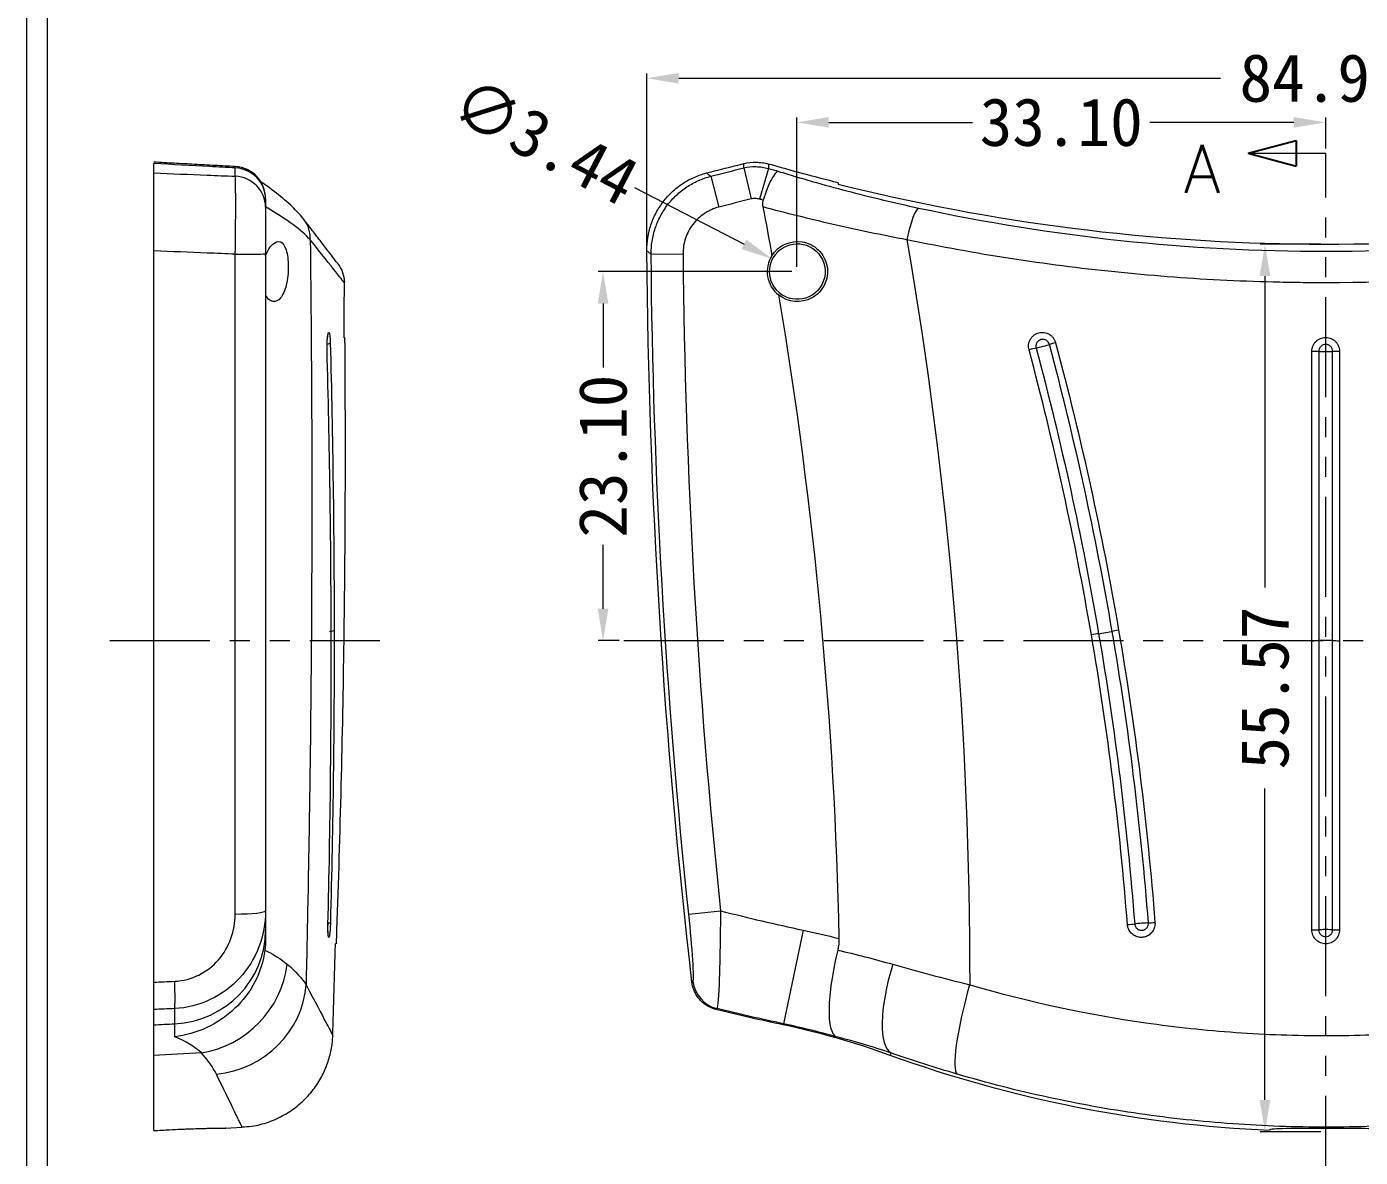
# Model space of a CAD drawing. Extents: x 178 to 733, y 496 to 689.
# Drawn here: x 178.5 to 261.9, y 562.6 to 633.4 of the extents above; entities that cross this region are included whole.
import ezdxf

# ---------------------------------------------------------------- set-up
doc = ezdxf.new("R2010")
doc.units = 0
doc.header["$MEASUREMENT"] = 0
doc.linetypes.add('PHANTOM', pattern=[2.5, 1.25, -0.25, 0.25, -0.25, 0.25, -0.25])
doc.layers.add('3', color=7, linetype='Continuous')
doc.layers.add('TOP', color=7, linetype='Continuous')
doc.styles.add('blockfont', font='simplex.shx', dxfattribs={"bigfont": 'bigfont'})
doc.dimstyles.get("Standard").update_dxf_attribs({"dimtxt": 0.18, "dimasz": 0.18, "dimexe": 0.18, "dimexo": 0.0625, "dimgap": 0.09, "dimtad": 0, "dimtih": 1, "dimtoh": 1, "dimdec": 4, "dimzin": 0, "dimdsep": 46, "dimtxsty": 'Standard', "dimcen": 0.09, "dimadec": 0, "dimazin": 0, "dimtfac": 1, "dimtdec": 4, "dimtofl": 0, "dimtmove": 0, "dimatfit": 3, "dimfxl": 0, "dimtolj": 1, "dimtzin": 0, "dimarcsym": 0})

# ---------------------------------------------------------------- blocks, each defined once
blk = doc.blocks.new('ASSORTED_DRAFT2')
at = {"color": 13}
for p, q in [((148.048, 632.084, 148.048), (151.048, 632.888)), ((151.048, 632.888), (151.048, 631.28)), ((148.048, 632.084, 148.048), (151.048, 631.28))]:
    blk.add_line(p, q, dxfattribs=at)
blk = doc.blocks.new('*D8')
at = {"color": 4, "linetype": 'Continuous', "lineweight": 9}
for p, q in [((217.281, 619.651), (217.281, 630.458)), ((219.281, 630.158), (253.174, 630.158)), ((300.247, 630.158), (265.774, 630.158)), ((302.247, 619.651), (302.247, 630.458))]:
    blk.add_line(p, q, dxfattribs=at)
for points in [[(219.281, 630.491), (219.281, 629.825), (217.281, 630.158)], [(300.247, 630.491), (300.247, 629.825), (302.247, 630.158)]]:
    blk.add_solid(points, dxfattribs=at)
at = {"layer": 'Defpoints', "color": 0, "linetype": 'Continuous', "lineweight": 9}
for p in [(302.247, 630.158), (217.281, 619.351), (302.247, 619.351)]:
    blk.add_point(p, dxfattribs=at)
at = {"color": 3, "linetype": 'Continuous', "lineweight": 9, "insert": (259.474, 630.158), "char_height": 3, "attachment_point": 5}
blk.add_mtext('\\A1;84.97', dxfattribs=at)
blk = doc.blocks.new('*D9')
at = {"color": 4, "linetype": 'Continuous', "lineweight": 9}
for p, q in [((226.664, 618.348), (226.664, 627.694)), ((259.764, 625.757), (259.764, 627.694)), ((228.664, 627.394), (237.664, 627.394)), ((257.764, 627.394), (248.764, 627.394))]:
    blk.add_line(p, q, dxfattribs=at)
for points in [[(228.664, 627.728), (228.664, 627.061), (226.664, 627.394)], [(257.764, 627.728), (257.764, 627.061), (259.764, 627.394)]]:
    blk.add_solid(points, dxfattribs=at)
at = {"layer": 'Defpoints', "color": 0, "linetype": 'Continuous', "lineweight": 9}
for p in [(259.764, 627.394), (259.764, 625.457), (226.664, 618.048)]:
    blk.add_point(p, dxfattribs=at)
at = {"color": 3, "linetype": 'Continuous', "lineweight": 9, "insert": (243.214, 627.394), "char_height": 3, "attachment_point": 5}
blk.add_mtext('\\A1;33.10', dxfattribs=at)
blk = doc.blocks.new('*D10')
at = {"color": 4, "linetype": 'Continuous', "lineweight": 9}
for p, q in [((226.364, 618.048), (214.241, 618.048)), ((214.541, 616.048), (214.541, 612.048)), ((214.541, 596.948), (214.541, 600.948)), ((215.55, 594.948), (214.241, 594.948))]:
    blk.add_line(p, q, dxfattribs=at)
for points in [[(214.208, 616.048), (214.874, 616.048), (214.541, 618.048)], [(214.208, 596.948), (214.874, 596.948), (214.541, 594.948)]]:
    blk.add_solid(points, dxfattribs=at)
at = {"layer": 'Defpoints', "color": 0, "linetype": 'Continuous', "lineweight": 9}
for p in [(214.541, 618.048), (226.664, 618.048), (215.85, 594.948)]:
    blk.add_point(p, dxfattribs=at)
at = {"color": 3, "linetype": 'Continuous', "lineweight": 9, "insert": (214.541, 606.498), "char_height": 3, "attachment_point": 5, "rotation": 90}
blk.add_mtext('\\A1;23.10', dxfattribs=at)
blk = doc.blocks.new('*D11')
at = {"color": 4, "linetype": 'Continuous', "lineweight": 9}
blk.add_line((216.52, 623.308), (223.363, 619.759), dxfattribs=at)
blk.add_solid([(223.516, 620.055), (223.21, 619.463), (225.138, 618.839)], dxfattribs=at)
at = {"layer": 'Defpoints', "color": 0, "linetype": 'Continuous', "lineweight": 9}
for p in [(225.138, 618.839), (228.189, 617.257)]:
    blk.add_point(p, dxfattribs=at)
at = {"color": 3, "linetype": 'Continuous', "lineweight": 9, "insert": (210.927, 626.208), "char_height": 3, "attachment_point": 5, "rotation": 332.58977}
blk.add_mtext('\\A1;∅3.44', dxfattribs=at)
blk = doc.blocks.new('*D12')
at = {"color": 4, "linetype": 'Continuous', "lineweight": 9}
for p, q in [((259.464, 619.769), (255.662, 619.769)), ((255.962, 617.769), (255.962, 598.283)), ((255.962, 566.198), (255.962, 585.683)), ((259.464, 564.198), (255.662, 564.198))]:
    blk.add_line(p, q, dxfattribs=at)
for points in [[(255.629, 617.769), (256.296, 617.769), (255.962, 619.769)], [(255.629, 566.198), (256.296, 566.198), (255.962, 564.198)]]:
    blk.add_solid(points, dxfattribs=at)
at = {"layer": 'Defpoints', "color": 0, "linetype": 'Continuous', "lineweight": 9}
for p in [(259.764, 619.769), (255.962, 564.198), (259.764, 564.198)]:
    blk.add_point(p, dxfattribs=at)
at = {"color": 3, "linetype": 'Continuous', "lineweight": 9, "insert": (255.962, 591.983), "char_height": 3, "attachment_point": 5, "rotation": 90}
blk.add_mtext('\\A1;55.57', dxfattribs=at)

msp = doc.modelspace()

# ---------------------------------------------------------------- linework, layer by layer
at = {"color": 7, "linetype": 'Continuous', "lineweight": 9}
for p, q in [((178.473, 496.141), (178.473, 688.597)), ((179.769, 497.437), (179.769, 687.301))]:
    msp.add_line(p, q, dxfattribs=at)
at = {"layer": '3', "color": 1, "linetype": 'Continuous', "lineweight": 9}
msp.add_line((254.905, 625.457), (259.764, 625.457), dxfattribs=at)
at = {"layer": '3', "color": 1, "linetype": 'PHANTOM', "lineweight": 9, "ltscale": 5}
for p, q in [((259.764, 560.195), (259.764, 625.457)), ((183.684, 594.948), (200.566, 594.948)), ((215.85, 594.948), (303.013, 594.948))]:
    msp.add_line(p, q, dxfattribs=at)
at = {"layer": '3', "color": 7, "linetype": 'Continuous', "lineweight": 9}
for p, q in [((186.421, 624.227), (186.421, 624.817)), ((191.526, 624.022), (191.526, 624.54)), ((223.344, 624.54), (223.818, 622.6)), ((224.886, 624.508), (224.332, 622.589)), ((221.29, 624.022), (221.791, 622.089)), ((193.421, 622.6), (193.421, 622.089)), ((186.421, 573.567), (186.421, 619.351)), ((191.526, 577.828), (191.526, 619.142)), ((193.421, 619.161), (193.421, 578.037)), ((217.55, 619.142), (219.547, 619.161)), ((193.421, 578.037), (193.421, 576.823)), ((219.905, 577.828), (221.891, 578.037)), ((227.062, 576.823), (225.826, 570.96)), ((186.421, 573.236), (186.421, 573.568)), ((186.421, 570.894), (186.421, 571.857)), ((187.735, 570.96), (187.735, 571.912)), ((186.421, 564.274), (186.421, 568.983)), ((190.921, 564.433), (191.939, 564.487))]:
    msp.add_line(p, q, dxfattribs=at)
at = {"layer": '3', "color": 7, "linetype": 'Continuous', "lineweight": 9, "extrusion": (0, 0, -1)}
for centre, radius, start, end in [((-259.764, 475.677), 153.521, 75.37976, 76.27949), ((-259.764, 475.677), 153.253, 75.46038, 76.25234), ((-259.764, 745.467), 125.619, 284.05171, 286.1165), ((-259.764, 745.467), 127.884, 285.97529, 286.08478), ((51.086, 570.353), 280.452, 169.36681, 170.00158), ((-652.264, 623.198), 435, 353.44872, 359.49334), ((-196.357, 617.324), 2, 143.06626, 177.83156), ((-652.264, 623.198), 434.732, 354.00961, 359.46551), ((51.086, 570.353), 280.452, 170.51114, 178.78454), ((-251.301, 691.743), 123.508, 281.91179, 283.91068), ((-251.301, 691.743), 123.439, 281.91019, 283.88813), ((-259.764, 644.198), 80, 272.50749, 289.91681)]:
    msp.add_arc(centre, radius, start, end, dxfattribs=at)
at = {"layer": '3', "color": 7, "linetype": 'Continuous', "lineweight": 9}
for centre, radius, start, end in [((259.764, 745.467), 125.887, 253.91522, 254.21769), ((259.764, 745.467), 125.698, 255.95725, 283.1049), ((259.764, 475.677), 151.256, 103.74766, 104.53962), ((226.664, 618.048), 1.718, 125.95248, 253.73974), ((652.264, 623.198), 432.735, 180.53449, 185.99039), ((226.664, 618.048), 1.849, 147.3348, 232.15249), ((251.301, 691.743), 117.448, 255.49862, 258.08981)]:
    msp.add_arc(centre, radius, start, end, dxfattribs=at)
for centre, major_axis, ratio, start_param, end_param in [((191.421, 622.6), (-2, 0), 0.971352, 3.141593, 4.660029), ((191.421, 622.628), (2, 0), 1, 0.587484, 1.514585), ((191.421, 622.628), (2, 0), 1, 0, 1.513476), ((191.421, 622.089), (-2, 0), 0.967974, 3.141593, 4.660029), ((233.886, 620.077), (0.421, 1.955), 0.160685, 0.05305, 1.623262), ((194.249, 620.077), (1.582, 1.224), 0.964898, 5.58954, 6.28642), ((191.421, 619.161), (-2, 0), 0.009328, 1.623156, 3.141593), ((196.974, 613.604), (0.5, 0.013), 0.258275, 5.357315, 6.167783), ((242.028, 613.377), (-0.483, -0.129), 0.02518, 0.642112, 2.729991), ((242.916, 613.604), (0.483, 0.129), 0.024942, 1.679529, 2.729994), ((241.259, 613.156), (0.483, 0.129), 0.025501, 0.642118, 1.692656), ((258.899, 613.055), (0.5, 0), 0.007232, 0.526361, 1.576325), ((259.764, 613.059), (-0.5, 0), 0.007263, 0.526361, 2.615232), ((260.628, 613.055), (0.5, 0), 0.007232, 1.565268, 2.615232), ((197.218, 595.602), (0.5, 0), 0.168281, 5.128623, 6.183731), ((245.156, 595.311), (0.493, 0.084), 0.00201, 0.628537, 1.683676), ((245.953, 595.449), (0.493, 0.084), 0.00185, 3.770129, 5.866844), ((246.855, 595.602), (0.493, 0.084), 0.000625, 1.670144, 2.725252), ((258.899, 594.952), (0.5, 0), 0.013999, 4.705896, 5.756333), ((259.764, 594.945), (0.5, 0), 0.013987, 0.526852, 2.614741), ((260.628, 594.952), (0.5, 0), 0.013999, 3.668444, 4.718882), ((191.421, 578.037), (-2, 0), 0.104362, 1.623156, 3.141593), ((187.421, 576.823), (6, 0), 0.978472, 4.764749, 6.283185), ((196.982, 577.317), (0.5, -0.013), 0.07731, 5.490556, 6.203016), ((247.403, 577.187), (0.499, 0.039), 0.024532, 4.617463, 5.667845), ((248.218, 577.236), (0.498, 0.039), 0.025349, 0.43819, 2.526238), ((249.12, 577.317), (0.499, 0.039), 0.02624, 3.579793, 4.630184), ((258.899, 576.855), (0.5, 0), 0.035214, 4.705894, 5.756342), ((259.764, 576.837), (0.5, 0), 0.035228, 0.526844, 2.614749), ((260.628, 576.855), (0.5, 0), 0.035214, 3.668436, 4.718884), ((189.101, 574.766), (4.301, 4.183), 0.90167, 4.047333, 5.445541), ((234.6, 574.766), (1.951, 5.674), 0.301505, 1.688466, 3.086675), ((187.63, 573.851), (-0.084, 1.998), 0.04782, 3.38393, 4.596199), ((190.032, 573.543), (5.308, 2.798), 0.949175, 4.30145, 5.752734), ((222.151, 573.851), (-1.321, 1.502), 0.99797, 0.964662, 2.176931), ((238.439, 573.543), (1.689, 5.757), 0.146758, 1.637376, 3.088659)]:
    msp.add_ellipse(centre, major_axis=major_axis, ratio=ratio, start_param=start_param, end_param=end_param, dxfattribs=at)
for points, knots in [([(191.526, 624.54), (190.992, 624.569), (190.458, 624.598), (189.924, 624.627), (188.757, 624.69), (187.589, 624.753), (186.421, 624.817)], [0, 0, 0, 0, 0.3137, 0.3137, 0.3137, 1, 1, 1, 1]), ([(223.344, 624.54), (223.344, 624.569), (223.345, 624.598), (223.346, 624.627), (223.347, 624.69), (223.349, 624.753), (223.351, 624.817)], [0, 0, 0, 0, 0.3137, 0.3137, 0.3137, 1, 1, 1, 1]), ([(223.344, 624.54), (223.598, 624.602), (223.855, 624.63), (224.244, 624.622), (224.374, 624.611), (224.632, 624.572), (224.76, 624.544), (224.886, 624.508)], [0, 0, 0, 0, 0.5, 0.5, 0.75, 0.75, 1, 1, 1, 1]), ([(223.351, 624.817), (223.605, 624.879), (223.862, 624.907), (224.251, 624.899), (224.382, 624.888), (224.64, 624.849), (224.767, 624.821), (224.893, 624.785)], [0, 0, 0, 0, 0.5, 0.5, 0.75, 0.75, 1, 1, 1, 1]), ([(225.525, 624.326), (225.413, 624.33), (225.248, 624.146), (224.898, 623.488), (224.713, 623.017), (224.567, 622.522)], [0, 0, 0, 0, 0.5, 0.5, 1, 1, 1, 1]), ([(224.893, 624.785), (224.891, 624.721), (224.89, 624.658), (224.888, 624.595), (224.887, 624.566), (224.886, 624.537), (224.886, 624.508)], [0, 0, 0, 0, 0.6863, 0.6863, 0.6863, 1, 1, 1, 1]), ([(225.525, 624.326), (225.87, 624.219), (226.219, 624.113), (226.921, 623.904), (227.274, 623.801), (228.342, 623.496), (229.062, 623.299), (231.253, 622.724), (232.751, 622.365), (234.29, 622.033)], [0, 0, 0, 0, 0.125, 0.125, 0.25, 0.25, 0.5, 0.5, 1, 1, 1, 1]), ([(186.421, 619.351), (186.421, 620.463), (186.421, 621.548), (186.421, 623.311), (186.421, 623.946), (186.421, 624.227)], [0, 0, 0, 0, 0.5, 0.5, 1, 1, 1, 1]), ([(186.421, 624.227), (187.537, 624.182), (188.654, 624.137), (189.77, 624.092), (190.355, 624.069), (190.94, 624.045), (191.526, 624.022)], [0, 0, 0, 0, 0.655995, 0.655995, 0.655995, 1, 1, 1, 1]), ([(191.526, 619.142), (191.544, 620.256), (191.554, 621.341), (191.554, 623.106), (191.544, 623.741), (191.526, 624.022)], [0, 0, 0, 0, 0.5, 0.5, 1, 1, 1, 1]), ([(195.83, 621.306), (195.639, 621.547), (195.165, 622.08), (194.253, 622.862), (193.495, 623.43), (193.05, 623.726), (193.046, 623.728)], [0, 0, 0, 0, 0.282188, 0.635869, 0.999639, 1, 1, 1, 1]), ([(217.281, 619.351), (217.278, 619.629), (217.319, 620.178), (217.449, 620.712), (217.625, 621.239), (217.734, 621.493), (217.991, 621.977), (218.139, 622.209), (218.392, 622.54), (218.481, 622.646), (218.666, 622.85), (218.762, 622.948), (219.063, 623.229), (219.278, 623.4), (219.624, 623.63), (219.743, 623.702), (219.985, 623.835), (220.108, 623.897), (220.484, 624.065), (220.744, 624.156), (221.013, 624.227)], [0, 0, 0, 0, 0.125, 0.25, 0.25, 0.375, 0.375, 0.5, 0.5, 0.5625, 0.5625, 0.625, 0.625, 0.75, 0.75, 0.8125, 0.8125, 0.875, 0.875, 1, 1, 1, 1]), ([(217.55, 619.142), (217.548, 619.421), (217.589, 619.97), (217.72, 620.505), (217.896, 621.033), (218.005, 621.286), (218.262, 621.771), (218.411, 622.003), (218.664, 622.334), (218.754, 622.441), (218.939, 622.645), (219.035, 622.743), (219.336, 623.024), (219.552, 623.195), (219.899, 623.425), (220.018, 623.498), (220.26, 623.631), (220.383, 623.692), (220.76, 623.86), (221.02, 623.952), (221.29, 624.022)], [0, 0, 0, 0, 0.125, 0.25, 0.25, 0.375, 0.375, 0.5, 0.5, 0.5625, 0.5625, 0.625, 0.625, 0.75, 0.75, 0.8125, 0.8125, 0.875, 0.875, 1, 1, 1, 1]), ([(221.013, 624.227), (221.074, 624.182), (221.134, 624.137), (221.195, 624.092), (221.226, 624.069), (221.258, 624.045), (221.29, 624.022)], [0, 0, 0, 0, 0.655995, 0.655995, 0.655995, 1, 1, 1, 1]), ([(229.264, 623.606), (229.264, 623.594), (229.264, 623.581), (229.264, 623.569), (229.264, 623.554), (229.264, 623.54), (229.264, 623.525)], [0, 0, 0, 0, 0.465314, 0.465314, 0.465314, 1, 1, 1, 1]), ([(224.332, 622.589), (224.29, 622.601), (224.248, 622.61), (224.162, 622.623), (224.118, 622.627), (223.989, 622.63), (223.903, 622.62), (223.818, 622.6)], [0, 0, 0, 0, 0.25, 0.25, 0.5, 0.5, 1, 1, 1, 1]), ([(193.421, 622.089), (193.421, 621.921), (193.421, 621.54), (193.421, 620.481), (193.421, 619.829), (193.421, 619.161)], [0, 0, 0, 0, 0.5, 0.5, 1, 1, 1, 1]), ([(221.791, 622.089), (221.629, 622.047), (221.473, 621.992), (221.247, 621.891), (221.173, 621.854), (221.028, 621.775), (220.956, 621.731), (220.748, 621.593), (220.618, 621.491), (220.377, 621.266), (220.266, 621.143), (220.063, 620.878), (219.974, 620.739), (219.819, 620.448), (219.754, 620.296), (219.648, 619.979), (219.57, 619.658), (219.546, 619.328), (219.547, 619.161)], [0, 0, 0, 0, 0.125, 0.125, 0.1875, 0.1875, 0.25, 0.25, 0.375, 0.375, 0.5, 0.5, 0.625, 0.625, 0.75, 0.75, 0.875, 1, 1, 1, 1]), ([(224.551, 622.102), (224.538, 622.172), (224.532, 622.242), (224.536, 622.383), (224.547, 622.453), (224.567, 622.522)], [0, 0, 0, 0, 0.5, 0.5, 1, 1, 1, 1]), ([(233.551, 620.042), (231.977, 620.339), (230.442, 620.662), (227.443, 621.35), (225.979, 621.717), (224.551, 622.102)], [0, 0, 0, 0, 0.5, 0.5, 1, 1, 1, 1]), ([(234.29, 622.033), (238.46, 621.135), (242.672, 620.458), (251.181, 619.55), (255.5, 619.32), (268.422, 619.324), (276.898, 620.237), (285.237, 622.033)], [0, 0, 0, 0, 0.25, 0.25, 0.5, 0.5, 1, 1, 1, 1]), ([(197.957, 618.524), (197.954, 618.528), (197.937, 618.551), (197.825, 618.699), (197.564, 619.043), (197.169, 619.562), (196.66, 620.223), (196.197, 620.832), (195.887, 621.222), (195.805, 621.326)], [0, 0, 0, 0, 0.092709, 0.262684, 0.439048, 0.615582, 0.792428, 0.946707, 1, 1, 1, 1]), ([(191.526, 619.142), (190.94, 619.166), (190.355, 619.19), (189.77, 619.214), (188.654, 619.26), (187.537, 619.305), (186.421, 619.351)], [0, 0, 0, 0, 0.344005, 0.344005, 0.344005, 1, 1, 1, 1]), ([(193.421, 619.046), (193.675, 619.689), (194.056, 620.033), (194.492, 619.855), (194.619, 619.68), (194.795, 619.139), (194.844, 618.77), (194.849, 617.979), (194.803, 617.564), (194.631, 616.863), (194.505, 616.58), (194.062, 616.042), (193.678, 616.111), (193.421, 616.587)], [0, 0, 0, 0, 0.25, 0.25, 0.375, 0.375, 0.5, 0.5, 0.625, 0.625, 0.75, 0.75, 1, 1, 1, 1]), ([(196.221, 620.042), (196.265, 616.193), (196.295, 612.33), (196.315, 606.52), (196.318, 604.581), (196.313, 600.698), (196.307, 598.753), (196.274, 592.916), (196.234, 589.019), (196.148, 583.166), (196.115, 581.214), (196.041, 577.311), (195.999, 575.359), (195.954, 573.407)], [0, 0, 0, 0, 0.25, 0.25, 0.375, 0.375, 0.5, 0.5, 0.75, 0.75, 0.875, 0.875, 1, 1, 1, 1]), ([(198.358, 617.347), (198.355, 617.35), (198.353, 617.354), (198.343, 617.366), (198.335, 617.377), (198.301, 617.419), (198.268, 617.462), (198.134, 617.632), (198.001, 617.802), (197.468, 618.479), (196.936, 619.152), (196.221, 620.042)], [0, 0, 0, 0, 0.060867, 0.060867, 0.123476, 0.123476, 0.248693, 0.248693, 0.499129, 0.499129, 1, 1, 1, 1]), ([(217.55, 619.142), (217.519, 619.166), (217.488, 619.19), (217.457, 619.214), (217.399, 619.26), (217.34, 619.305), (217.281, 619.351)], [0, 0, 0, 0, 0.344005, 0.344005, 0.344005, 1, 1, 1, 1]), ([(225.107, 619.046), (225.504, 619.689), (226.273, 620.033), (227.371, 619.855), (227.733, 619.68), (228.292, 619.139), (228.491, 618.77), (228.628, 617.979), (228.564, 617.564), (228.215, 616.863), (227.935, 616.58), (226.95, 616.042), (226.12, 616.111), (225.529, 616.587)], [0, 0, 0, 0, 0.25, 0.25, 0.375, 0.375, 0.5, 0.5, 0.625, 0.625, 0.75, 0.75, 1, 1, 1, 1]), ([(225.655, 619.438), (226.109, 619.785), (226.724, 619.89), (227.83, 619.505), (228.308, 618.978), (228.527, 617.734), (228.26, 617.074), (227.338, 616.329), (226.727, 616.225), (226.183, 616.398)], [0, 0, 0, 0, 0.25, 0.25, 0.5, 0.5, 0.75, 0.75, 1, 1, 1, 1]), ([(285.977, 620.042), (281.682, 619.152), (277.353, 618.481), (268.63, 617.58), (264.235, 617.35), (259.252, 617.349), (258.698, 617.352), (257.589, 617.366), (257.033, 617.377), (255.368, 617.419), (254.261, 617.462), (250.947, 617.632), (248.748, 617.802), (242.182, 618.479), (237.846, 619.152), (233.551, 620.042)], [0, 0, 0, 0, 0.25, 0.25, 0.5, 0.5, 0.53125, 0.53125, 0.5625, 0.5625, 0.625, 0.625, 0.75, 0.75, 1, 1, 1, 1]), ([(197.271, 613.152), (197.269, 613.246), (197.268, 613.345), (197.27, 613.442), (197.271, 613.539), (197.275, 613.636), (197.28, 613.725), (197.286, 613.814), (197.293, 613.897), (197.302, 613.968), (197.31, 614.039), (197.32, 614.099), (197.33, 614.144), (197.341, 614.189), (197.352, 614.22), (197.364, 614.234), (197.375, 614.248), (197.387, 614.246), (197.397, 614.227), (197.408, 614.209), (197.419, 614.174), (197.428, 614.125), (197.437, 614.076), (197.446, 614.013), (197.452, 613.939), (197.459, 613.865), (197.464, 613.779), (197.468, 613.689), (197.469, 613.661), (197.47, 613.632), (197.471, 613.602)], [0, 0, 0, 0, 0.107478, 0.107478, 0.107478, 0.21503, 0.21503, 0.21503, 0.322639, 0.322639, 0.322639, 0.430181, 0.430181, 0.430181, 0.537601, 0.537601, 0.537601, 0.644903, 0.644903, 0.644903, 0.752141, 0.752141, 0.752141, 0.859396, 0.859396, 0.859396, 0.966736, 0.966736, 0.966736, 1, 1, 1, 1]), ([(241.197, 613.152), (241.182, 613.207), (241.173, 613.263), (241.165, 613.376), (241.167, 613.433), (241.182, 613.546), (241.194, 613.601), (241.231, 613.708), (241.254, 613.761), (241.31, 613.859), (241.343, 613.905), (241.417, 613.99), (241.459, 614.029), (241.548, 614.098), (241.596, 614.128), (241.697, 614.179), (241.75, 614.199), (241.858, 614.228), (241.915, 614.238), (242.027, 614.245), (242.083, 614.243), (242.195, 614.229), (242.251, 614.216), (242.357, 614.18), (242.408, 614.157), (242.507, 614.1), (242.553, 614.067), (242.638, 613.993), (242.677, 613.951), (242.746, 613.861), (242.776, 613.813), (242.826, 613.711), (242.846, 613.657), (242.861, 613.602)], [0, 0, 0, 0, 0.0625, 0.0625, 0.125, 0.125, 0.1875, 0.1875, 0.25, 0.25, 0.3125, 0.3125, 0.375, 0.375, 0.4375, 0.4375, 0.5, 0.5, 0.5625, 0.5625, 0.625, 0.625, 0.6875, 0.6875, 0.75, 0.75, 0.8125, 0.8125, 0.875, 0.875, 0.9375, 0.9375, 1, 1, 1, 1]), ([(197.275, 613.233), (197.274, 613.276), (197.271, 613.41), (197.278, 613.635), (197.294, 613.851), (197.31, 613.981), (197.32, 614.032), (197.322, 614.036), (197.323, 614.041)], [0, 0, 0, 0, 0.123685, 0.38535, 0.620445, 0.815285, 0.942622, 1, 1, 1, 1]), ([(197.471, 613.602), (197.548, 610.633), (197.608, 607.647), (197.691, 601.642), (197.713, 598.624), (197.715, 595.594)], [0, 0, 0, 0, 0.5, 0.5, 1, 1, 1, 1]), ([(198.396, 613.059), (198.396, 613.116), (198.395, 613.172), (198.395, 613.283), (198.394, 613.338), (198.394, 613.443), (198.394, 613.493), (198.393, 613.587), (198.393, 613.631), (198.393, 613.711), (198.392, 613.747), (198.392, 613.81), (198.392, 613.837), (198.392, 613.88), (198.392, 613.897), (198.392, 613.913), (198.392, 613.918), (198.392, 613.922), (198.392, 613.929), (198.392, 613.919)], [0, 0, 0, 0, 0.12492, 0.12492, 0.24984, 0.24984, 0.37476, 0.37476, 0.49968, 0.49968, 0.6246, 0.6246, 0.74952, 0.74952, 0.87444, 0.87444, 0.99936, 0.99936, 1, 1, 1, 1]), ([(198.392, 613.801), (198.392, 613.805), (198.392, 613.876), (198.392, 613.908), (198.392, 613.92), (198.392, 613.924)], [0, 0, 0, 0, 0.010299, 0.721091, 1, 1, 1, 1]), ([(242.472, 613.491), (242.458, 613.546), (242.432, 613.597), (242.381, 613.665), (242.361, 613.686), (242.319, 613.723), (242.296, 613.739), (242.247, 613.768), (242.222, 613.779), (242.169, 613.798), (242.141, 613.804), (242.085, 613.811), (242.057, 613.812), (242.001, 613.809), (241.973, 613.804), (241.892, 613.782), (241.84, 613.756), (241.751, 613.687), (241.714, 613.644), (241.672, 613.57), (241.66, 613.544), (241.642, 613.49), (241.636, 613.463), (241.629, 613.407), (241.628, 613.378), (241.632, 613.322), (241.636, 613.294), (241.644, 613.266)], [0, 0, 0, 0, 0.125, 0.125, 0.1875, 0.1875, 0.25, 0.25, 0.3125, 0.3125, 0.375, 0.375, 0.4375, 0.4375, 0.5, 0.5, 0.625, 0.625, 0.75, 0.75, 0.8125, 0.8125, 0.875, 0.875, 0.9375, 0.9375, 1, 1, 1, 1]), ([(246.404, 595.525), (245.887, 598.548), (245.301, 601.558), (243.989, 607.549), (243.265, 610.529), (242.472, 613.491)], [0, 0, 0, 0, 0.5, 0.5, 1, 1, 1, 1]), ([(242.861, 613.602), (243.655, 610.633), (244.382, 607.647), (245.699, 601.642), (246.287, 598.624), (246.806, 595.594)], [0, 0, 0, 0, 0.5, 0.5, 1, 1, 1, 1]), ([(258.896, 613.059), (258.896, 613.116), (258.902, 613.172), (258.924, 613.283), (258.941, 613.338), (258.984, 613.443), (259.011, 613.493), (259.074, 613.587), (259.111, 613.631), (259.191, 613.711), (259.234, 613.747), (259.329, 613.81), (259.38, 613.837), (259.484, 613.88), (259.538, 613.897), (259.65, 613.919), (259.707, 613.925), (259.82, 613.925), (259.877, 613.919), (259.988, 613.897), (260.042, 613.881), (260.147, 613.838), (260.198, 613.81), (260.292, 613.748), (260.336, 613.712), (260.417, 613.631), (260.453, 613.587), (260.516, 613.494), (260.543, 613.443), (260.587, 613.338), (260.603, 613.284), (260.625, 613.173), (260.631, 613.116), (260.631, 613.059)], [0, 0, 0, 0, 0.0625, 0.0625, 0.125, 0.125, 0.1875, 0.1875, 0.25, 0.25, 0.3125, 0.3125, 0.375, 0.375, 0.4375, 0.4375, 0.5, 0.5, 0.5625, 0.5625, 0.625, 0.625, 0.6875, 0.6875, 0.75, 0.75, 0.8125, 0.8125, 0.875, 0.875, 0.9375, 0.9375, 1, 1, 1, 1]), ([(260.196, 613.057), (260.196, 613.114), (260.185, 613.17), (260.152, 613.249), (260.139, 613.274), (260.107, 613.321), (260.089, 613.343), (260.049, 613.383), (260.027, 613.401), (259.98, 613.432), (259.955, 613.446), (259.903, 613.468), (259.876, 613.476), (259.82, 613.487), (259.792, 613.49), (259.707, 613.49), (259.65, 613.478), (259.546, 613.435), (259.498, 613.403), (259.438, 613.343), (259.42, 613.32), (259.388, 613.273), (259.375, 613.249), (259.353, 613.196), (259.345, 613.169), (259.334, 613.113), (259.331, 613.085), (259.331, 613.057)], [0, 0, 0, 0, 0.125, 0.125, 0.1875, 0.1875, 0.25, 0.25, 0.3125, 0.3125, 0.375, 0.375, 0.4375, 0.4375, 0.5, 0.5, 0.625, 0.625, 0.75, 0.75, 0.8125, 0.8125, 0.875, 0.875, 0.9375, 0.9375, 1, 1, 1, 1]), ([(197.531, 595.302), (197.525, 598.306), (197.499, 601.296), (197.411, 607.249), (197.349, 610.209), (197.271, 613.152)], [0, 0, 0, 0, 0.5, 0.5, 1, 1, 1, 1]), ([(245.101, 595.302), (244.585, 598.306), (244.003, 601.296), (242.702, 607.249), (241.984, 610.209), (241.197, 613.152)], [0, 0, 0, 0, 0.5, 0.5, 1, 1, 1, 1]), ([(241.644, 613.266), (242.432, 610.318), (243.152, 607.351), (244.456, 601.386), (245.039, 598.389), (245.555, 595.38)], [0, 0, 0, 0, 0.5, 0.5, 1, 1, 1, 1]), ([(197.327, 577.171), (197.401, 580.208), (197.456, 583.239), (197.524, 589.285), (197.537, 592.299), (197.531, 595.302)], [0, 0, 0, 0, 0.5, 0.5, 1, 1, 1, 1]), ([(197.715, 595.594), (197.717, 592.564), (197.699, 589.523), (197.621, 583.422), (197.561, 580.365), (197.48, 577.301)], [0, 0, 0, 0, 0.5, 0.5, 1, 1, 1, 1]), ([(247.357, 577.171), (247.12, 580.208), (246.814, 583.239), (246.061, 589.285), (245.616, 592.299), (245.101, 595.302)], [0, 0, 0, 0, 0.5, 0.5, 1, 1, 1, 1]), ([(245.555, 595.38), (246.07, 592.37), (246.516, 589.35), (247.268, 583.292), (247.574, 580.254), (247.811, 577.211)], [0, 0, 0, 0, 0.5, 0.5, 1, 1, 1, 1]), ([(248.669, 577.276), (248.432, 580.333), (248.124, 583.383), (247.368, 589.469), (246.921, 592.503), (246.404, 595.525)], [0, 0, 0, 0, 0.5, 0.5, 1, 1, 1, 1]), ([(246.806, 595.594), (247.324, 592.564), (247.774, 589.523), (248.532, 583.422), (248.841, 580.365), (249.08, 577.301)], [0, 0, 0, 0, 0.5, 0.5, 1, 1, 1, 1]), ([(193.421, 578.037), (193.421, 576.486), (192.836, 574.955), (190.767, 572.695), (189.284, 571.981), (187.735, 571.912)], [0, 0, 0, 0, 0.5, 0.5, 1, 1, 1, 1]), ([(187.735, 573.623), (188.787, 573.667), (189.789, 574.176), (191.154, 575.741), (191.526, 576.782), (191.526, 577.828)], [0, 0, 0, 0, 0.5, 0.5, 1, 1, 1, 1]), ([(220.167, 573.623), (220.218, 573.667), (220.212, 574.176), (220.109, 575.741), (220.015, 576.782), (219.905, 577.828)], [0, 0, 0, 0, 0.5, 0.5, 1, 1, 1, 1]), ([(221.891, 578.037), (221.878, 576.486), (221.852, 574.955), (221.779, 572.695), (221.729, 571.981), (221.672, 571.912)], [0, 0, 0, 0, 0.5, 0.5, 1, 1, 1, 1]), ([(197.48, 577.301), (197.478, 577.204), (197.474, 577.105), (197.469, 577.011), (197.464, 576.917), (197.457, 576.827), (197.45, 576.746), (197.443, 576.666), (197.435, 576.595), (197.427, 576.537), (197.419, 576.48), (197.41, 576.435), (197.401, 576.407), (197.392, 576.379), (197.383, 576.367), (197.375, 576.371), (197.367, 576.375), (197.359, 576.396), (197.352, 576.432), (197.346, 576.468), (197.34, 576.519), (197.335, 576.583), (197.331, 576.647), (197.327, 576.724), (197.326, 576.808), (197.324, 576.892), (197.324, 576.985), (197.325, 577.081), (197.325, 577.111), (197.326, 577.141), (197.327, 577.171)], [0, 0, 0, 0, 0.107487, 0.107487, 0.107487, 0.215019, 0.215019, 0.215019, 0.322612, 0.322612, 0.322612, 0.430168, 0.430168, 0.430168, 0.537627, 0.537627, 0.537627, 0.644971, 0.644971, 0.644971, 0.752232, 0.752232, 0.752232, 0.859477, 0.859477, 0.859477, 0.966782, 0.966782, 0.966782, 1, 1, 1, 1]), ([(197.346, 576.541), (197.344, 576.553), (197.338, 576.607), (197.33, 576.724), (197.326, 576.922), (197.326, 577.111), (197.331, 577.219), (197.331, 577.235)], [0, 0, 0, 0, 0.221029, 0.41506, 0.662249, 0.948053, 1, 1, 1, 1]), ([(197.861, 575.977), (197.861, 575.973), (197.861, 575.968), (197.861, 575.962), (197.861, 575.983), (197.862, 575.999), (197.862, 576.015), (197.864, 576.058), (197.864, 576.085), (197.866, 576.148), (197.867, 576.184), (197.87, 576.264), (197.871, 576.308), (197.874, 576.402), (197.876, 576.452), (197.88, 576.557), (197.881, 576.611), (197.885, 576.722), (197.887, 576.78), (197.889, 576.837)], [0, 0, 0, 0, 0.000065, 0.000065, 0.125057, 0.125057, 0.250049, 0.250049, 0.37504, 0.37504, 0.500032, 0.500032, 0.625024, 0.625024, 0.750016, 0.750016, 0.875008, 0.875008, 1, 1, 1, 1]), ([(249.08, 577.301), (249.088, 577.204), (249.079, 577.105), (249.054, 577.011), (249.029, 576.917), (248.988, 576.827), (248.933, 576.746), (248.879, 576.666), (248.809, 576.595), (248.731, 576.537), (248.653, 576.48), (248.564, 576.435), (248.472, 576.407), (248.379, 576.379), (248.281, 576.367), (248.184, 576.371), (248.087, 576.375), (247.99, 576.396), (247.9, 576.432), (247.811, 576.468), (247.726, 576.519), (247.653, 576.583), (247.58, 576.647), (247.517, 576.724), (247.469, 576.808), (247.421, 576.892), (247.386, 576.985), (247.369, 577.081), (247.363, 577.111), (247.359, 577.141), (247.357, 577.171)], [0, 0, 0, 0, 0.107487, 0.107487, 0.107487, 0.215019, 0.215019, 0.215019, 0.322612, 0.322612, 0.322612, 0.430168, 0.430168, 0.430168, 0.537627, 0.537627, 0.537627, 0.644971, 0.644971, 0.644971, 0.752232, 0.752232, 0.752232, 0.859477, 0.859477, 0.859477, 0.966782, 0.966782, 0.966782, 1, 1, 1, 1]), ([(247.811, 577.211), (247.815, 577.154), (247.831, 577.099), (247.869, 577.023), (247.884, 576.999), (247.919, 576.955), (247.939, 576.934), (247.982, 576.897), (248.005, 576.881), (248.054, 576.853), (248.08, 576.842), (248.134, 576.824), (248.161, 576.818), (248.217, 576.811), (248.246, 576.81), (248.33, 576.817), (248.386, 576.832), (248.486, 576.883), (248.531, 576.919), (248.586, 576.983), (248.602, 577.007), (248.63, 577.056), (248.641, 577.082), (248.658, 577.136), (248.664, 577.164), (248.671, 577.22), (248.672, 577.248), (248.669, 577.276)], [0, 0, 0, 0, 0.125, 0.125, 0.1875, 0.1875, 0.25, 0.25, 0.3125, 0.3125, 0.375, 0.375, 0.4375, 0.4375, 0.5, 0.5, 0.625, 0.625, 0.75, 0.75, 0.8125, 0.8125, 0.875, 0.875, 0.9375, 0.9375, 1, 1, 1, 1]), ([(260.631, 576.837), (260.631, 576.78), (260.626, 576.723), (260.604, 576.613), (260.587, 576.558), (260.543, 576.453), (260.517, 576.403), (260.454, 576.309), (260.417, 576.264), (260.337, 576.185), (260.293, 576.149), (260.198, 576.085), (260.148, 576.059), (260.044, 576.015), (259.989, 575.999), (259.877, 575.977), (259.821, 575.971), (259.708, 575.971), (259.65, 575.977), (259.539, 575.999), (259.485, 576.015), (259.38, 576.058), (259.329, 576.085), (259.235, 576.148), (259.191, 576.184), (259.11, 576.264), (259.074, 576.308), (259.011, 576.402), (258.984, 576.452), (258.941, 576.557), (258.924, 576.611), (258.902, 576.722), (258.896, 576.78), (258.896, 576.837)], [0, 0, 0, 0, 0.0625, 0.0625, 0.125, 0.125, 0.1875, 0.1875, 0.25, 0.25, 0.3125, 0.3125, 0.375, 0.375, 0.4375, 0.4375, 0.5, 0.5, 0.5625, 0.5625, 0.625, 0.625, 0.6875, 0.6875, 0.75, 0.75, 0.8125, 0.8125, 0.875, 0.875, 0.9375, 0.9375, 1, 1, 1, 1]), ([(259.332, 576.846), (259.332, 576.789), (259.343, 576.732), (259.375, 576.654), (259.389, 576.629), (259.42, 576.582), (259.438, 576.56), (259.478, 576.519), (259.5, 576.502), (259.547, 576.47), (259.572, 576.457), (259.625, 576.435), (259.652, 576.427), (259.707, 576.416), (259.736, 576.413), (259.82, 576.413), (259.877, 576.424), (259.981, 576.468), (260.03, 576.5), (260.089, 576.56), (260.108, 576.582), (260.139, 576.629), (260.152, 576.654), (260.174, 576.706), (260.182, 576.734), (260.193, 576.789), (260.196, 576.817), (260.196, 576.846)], [0, 0, 0, 0, 0.125, 0.125, 0.1875, 0.1875, 0.25, 0.25, 0.3125, 0.3125, 0.375, 0.375, 0.4375, 0.4375, 0.5, 0.5, 0.625, 0.625, 0.75, 0.75, 0.8125, 0.8125, 0.875, 0.875, 0.9375, 0.9375, 1, 1, 1, 1]), ([(197.861, 575.972), (197.861, 575.977), (197.862, 575.997), (197.865, 576.115), (197.87, 576.258), (197.872, 576.336)], [0, 0, 0, 0, 0.271643, 0.667865, 1, 1, 1, 1]), ([(193.377, 575.573), (193.204, 574.193), (192.519, 572.884), (190.458, 570.929), (189.102, 570.306), (187.736, 570.144)], [0, 0, 0, 0, 0.5, 0.5, 1, 1, 1, 1]), ([(229.227, 575.573), (228.896, 574.193), (228.701, 572.884), (228.663, 570.929), (228.825, 570.306), (229.132, 570.144)], [0, 0, 0, 0, 0.5, 0.5, 1, 1, 1, 1]), ([(195.954, 573.407), (196.513, 572.354), (196.931, 571.558), (197.282, 570.89), (197.344, 570.773), (197.449, 570.571), (197.494, 570.487), (197.598, 570.287), (197.632, 570.223), (197.634, 570.219)], [0, 0, 0, 0, 0.500967, 0.500967, 0.626208, 0.626208, 0.75145, 0.75145, 1, 1, 1, 1]), ([(221.608, 571.857), (221.411, 571.906), (221.225, 571.983), (220.965, 572.141), (220.882, 572.2), (220.728, 572.329), (220.656, 572.399), (220.523, 572.551), (220.461, 572.633), (220.352, 572.802), (220.305, 572.891), (220.223, 573.075), (220.189, 573.171), (220.135, 573.367), (220.116, 573.466), (220.104, 573.567)], [0, 0, 0, 0, 0.25, 0.25, 0.375, 0.375, 0.5, 0.5, 0.625, 0.625, 0.75, 0.75, 0.875, 0.875, 1, 1, 1, 1]), ([(237.484, 573.407), (241.094, 572.354), (244.766, 571.558), (249.435, 570.89), (250.372, 570.773), (252.256, 570.571), (253.203, 570.487), (256.036, 570.286), (257.92, 570.22), (261.677, 570.222), (263.551, 570.29), (267.288, 570.556), (269.151, 570.756), (271.938, 571.154), (272.866, 571.303), (274.255, 571.552), (274.718, 571.64), (275.643, 571.823), (276.106, 571.918), (278.413, 572.417), (280.239, 572.881), (282.044, 573.407)], [0, 0, 0, 0, 0.25, 0.25, 0.3125, 0.3125, 0.375, 0.375, 0.5, 0.5, 0.625, 0.625, 0.75, 0.75, 0.8125, 0.8125, 0.84375, 0.84375, 0.875, 0.875, 1, 1, 1, 1]), ([(191.938, 564.509), (192.147, 564.51), (192.711, 564.545), (193.616, 564.783), (194.618, 565.231), (195.516, 565.857), (196.263, 566.61), (196.833, 567.426), (197.242, 568.269), (197.497, 569.108), (197.615, 569.772), (197.624, 570.15), (197.623, 570.256)], [0, 0, 0, 0, 0.070091, 0.191003, 0.312707, 0.439346, 0.557721, 0.668995, 0.773805, 0.872295, 0.964256, 1, 1, 1, 1]), ([(191.952, 564.489), (191.955, 564.483), (191.92, 564.556), (191.819, 564.764), (191.777, 564.852), (191.676, 565.061), (191.617, 565.183), (191.416, 565.601), (191.249, 565.947), (190.847, 566.776), (190.614, 567.257), (190.346, 567.807)], [0, 0, 0, 0, 0.249088, 0.249088, 0.37424, 0.37424, 0.499392, 0.499392, 0.749696, 0.749696, 1, 1, 1, 1]), ([(282.82, 567.807), (280.951, 567.257), (279.061, 566.774), (276.673, 566.254), (276.194, 566.155), (275.237, 565.964), (274.758, 565.873), (273.32, 565.614), (272.36, 565.458), (269.475, 565.043), (265.619, 564.628), (261.743, 564.488), (257.856, 564.487), (255.907, 564.555), (252.976, 564.764), (251.996, 564.852), (250.047, 565.061), (249.077, 565.183), (246.179, 565.601), (244.262, 565.947), (240.461, 566.776), (238.577, 567.257), (236.708, 567.807)], [0, 0, 0, 0, 0.125, 0.125, 0.15625, 0.15625, 0.1875, 0.1875, 0.25, 0.25, 0.375, 0.5, 0.5, 0.625, 0.625, 0.6875, 0.6875, 0.75, 0.75, 0.875, 0.875, 1, 1, 1, 1]), ([(187.421, 564.327), (187.652, 564.339), (187.879, 564.35), (188.214, 564.364), (188.325, 564.369), (188.545, 564.378), (188.654, 564.382), (188.971, 564.393), (189.172, 564.4), (189.458, 564.408), (189.55, 564.41), (189.729, 564.414), (189.814, 564.416), (190.056, 564.422), (190.201, 564.424), (190.393, 564.427), (190.453, 564.428), (190.561, 564.43), (190.658, 564.431), (190.736, 564.432), (190.802, 564.432), (190.831, 564.433), (190.898, 564.433), (190.914, 564.433), (190.926, 564.433), (190.919, 564.433), (190.914, 564.433)], [0, 0, 0, 0, 0.124979, 0.124979, 0.187469, 0.187469, 0.249959, 0.249959, 0.374938, 0.374938, 0.437428, 0.437428, 0.499917, 0.499917, 0.624897, 0.624897, 0.687386, 0.687386, 0.749876, 0.812366, 0.812366, 0.874855, 0.874855, 0.999835, 0.999835, 1, 1, 1, 1]), ([(256.264, 564.327), (256.264, 564.375), (256.642, 564.404), (257.933, 564.432), (258.839, 564.433), (260.688, 564.433), (261.593, 564.432), (262.884, 564.404), (263.264, 564.375), (263.264, 564.327)], [0, 0, 0, 0, 0.25, 0.25, 0.5, 0.5, 0.75, 0.75, 1, 1, 1, 1])]:
    msp.add_open_spline(points, degree=3, knots=knots, dxfattribs=at)
for points, degree in [([(191.53, 624.625), (186.423, 624.902)], 1), ([(191.526, 624.54), (191.528, 624.598), (191.529, 624.631), (191.53, 624.624)], 3), ([(196.221, 620.042), (195.695, 620.637), (194.75, 621.331), (193.421, 622.102)], 3), ([(196.045, 621.022), (195.969, 621.119), (195.888, 621.221), (195.805, 621.326)], 3), ([(233.551, 620.042), (236.206, 604.647), (237.501, 589.022), (237.484, 573.407)], 3), ([(198.348, 613.914), (198.353, 617.398)], 1), ([(198.393, 613.615), (198.393, 613.693), (198.392, 613.757), (198.392, 613.806)], 3), ([(198.335, 594.945), (198.419, 600.982), (198.44, 607.021), (198.396, 613.059)], 3), ([(258.896, 594.945), (258.896, 600.982), (258.896, 607.021), (258.896, 613.059)], 3), ([(259.331, 613.057), (259.331, 607.021), (259.331, 600.984), (259.332, 594.948)], 3), ([(260.196, 594.948), (260.196, 600.984), (260.196, 607.021), (260.196, 613.057)], 3), ([(260.631, 613.059), (260.631, 607.021), (260.631, 600.982), (260.631, 594.945)], 3), ([(197.889, 576.837), (198.102, 582.871), (198.25, 588.908), (198.335, 594.945)], 3), ([(258.896, 576.837), (258.896, 582.871), (258.896, 588.908), (258.896, 594.945)], 3), ([(259.332, 594.948), (259.332, 588.913), (259.332, 582.878), (259.332, 576.846)], 3), ([(260.196, 576.846), (260.196, 582.878), (260.196, 588.913), (260.196, 594.948)], 3), ([(260.631, 594.945), (260.631, 588.908), (260.631, 582.871), (260.631, 576.837)], 3), ([(193.421, 576.823), (193.421, 576.665), (193.421, 576.491), (193.421, 576.302)], 3), ([(227.062, 576.823), (227.813, 576.665), (228.56, 576.491), (229.303, 576.302)], 3), ([(193.421, 576.302), (193.421, 576.055), (193.407, 575.812), (193.377, 575.573)], 3), ([(197.63, 570.256), (197.798, 575.984)], 1), ([(229.303, 576.302), (229.309, 576.055), (229.284, 575.812), (229.227, 575.573)], 3), ([(193.377, 575.573), (193.922, 575.312), (194.39, 575.017), (194.782, 574.684)], 3), ([(229.227, 575.573), (230.353, 575.312), (231.502, 575.017), (232.672, 574.684)], 3), ([(194.782, 574.684), (195.307, 574.238), (195.699, 573.811), (195.954, 573.407)], 3), ([(232.672, 574.684), (234.238, 574.238), (235.841, 573.811), (237.484, 573.407)], 3), ([(186.421, 573.567), (186.859, 573.586), (187.297, 573.604), (187.735, 573.623)], 3), ([(186.421, 571.857), (186.421, 572.052), (186.421, 572.758), (186.421, 573.567)], 3), ([(220.104, 573.567), (220.125, 573.586), (220.146, 573.604), (220.167, 573.623)], 3), ([(186.421, 572.105), (186.421, 572.126), (186.421, 572.146), (186.421, 572.166)], 3), ([(187.735, 571.912), (187.297, 571.893), (186.859, 571.875), (186.421, 571.857)], 3), ([(221.672, 571.912), (221.651, 571.893), (221.63, 571.875), (221.608, 571.857)], 3), ([(186.421, 570.894), (186.859, 570.916), (187.297, 570.938), (187.735, 570.96)], 3), ([(186.421, 568.983), (186.421, 569.776), (186.421, 570.413), (186.421, 570.894)], 3), ([(187.736, 570.144), (187.736, 570.454), (187.736, 570.726), (187.735, 570.96)], 3), ([(225.808, 570.894), (225.814, 570.916), (225.82, 570.938), (225.826, 570.96)], 3), ([(232.511, 568.983), (230.321, 569.776), (228.087, 570.413), (225.808, 570.894)], 3), ([(229.132, 570.144), (228.039, 570.454), (226.937, 570.726), (225.826, 570.96)], 3), ([(186.421, 570.205), (186.421, 570.373), (186.421, 570.533), (186.421, 570.688)], 3), ([(189.415, 569.132), (188.974, 569.536), (188.414, 569.869), (187.736, 570.144)], 3), ([(232.558, 569.132), (231.378, 569.536), (230.235, 569.869), (229.132, 570.144)], 3), ([(189.415, 569.132), (188.417, 569.082), (187.419, 569.032), (186.421, 568.983)], 3), ([(190.346, 567.807), (190.144, 568.223), (189.833, 568.666), (189.415, 569.132)], 3), ([(232.558, 569.132), (232.543, 569.082), (232.527, 569.032), (232.511, 568.983)], 3), ([(236.708, 567.807), (235.292, 568.223), (233.91, 568.666), (232.558, 569.132)], 3), ([(186.421, 564.274), (186.754, 564.292), (187.088, 564.309), (187.421, 564.327)], 3), ([(256.264, 564.274), (256.264, 564.292), (256.264, 564.309), (256.264, 564.327)], 3)]:
    msp.add_open_spline(points, degree=degree, dxfattribs=at)

# ---------------------------------------------------------------- block references
at = {"layer": 'TOP', "color": 1, "linetype": 'Continuous', "lineweight": 9}
msp.add_blockref('ASSORTED_DRAFT2', (106.857, -6.627), dxfattribs=at)

# ---------------------------------------------------------------- texts
at = {"layer": 'TOP', "color": 1, "linetype": 'Continuous', "lineweight": 9, "insert": (250.874, 622.988), "char_height": 3, "attachment_point": 7, "line_spacing_factor": 0.903614, "style": 'blockfont'}
msp.add_mtext('\\W01.000;A', dxfattribs=at)

# ---------------------------------------------------------------- dimensions: what is measured, and where the dimension line sits
at = {"linetype": 'Continuous', "lineweight": 9}
dim = msp.add_linear_dim(base=(302.247, 630.158), p1=(217.281, 619.351), p2=(302.247, 619.351), dimstyle='Standard', override={"dimtxt": 3, "dimasz": 2, "dimexe": 0.3, "dimexo": 0.3, "dimgap": 0.3, "dimtih": 0, "dimtoh": 0, "dimdec": 2, "dimdsep": 0, "dimcen": 0, "dimclrd": 4, "dimclre": 4, "dimclrt": 3, "dimadec": 1, "dimtdec": 2, "dimlwd": 9, "dimlwe": 9}, dxfattribs=at)
dim.commit()
dim.dimension.update_dxf_attribs({"geometry": '*D8', "text_midpoint": (259.474, 630.158), "dimtype": 160})
dim = msp.add_diameter_dim_2p(p1=(228.189, 617.257), p2=(225.138, 618.839), dimstyle='Standard', override={"dimtxt": 3, "dimasz": 2, "dimexe": 0.3, "dimexo": 0.3, "dimgap": 0.3, "dimtih": 0, "dimtoh": 0, "dimdec": 2, "dimdsep": 0, "dimcen": 0, "dimclrd": 4, "dimclre": 4, "dimclrt": 3, "dimadec": 1, "dimtdec": 2, "dimlwd": 9, "dimlwe": 9}, dxfattribs=at)
dim.commit()
dim.dimension.update_dxf_attribs({"geometry": '*D11', "text_midpoint": (210.927, 626.208), "dimtype": 163})
dim = msp.add_linear_dim(base=(259.764, 627.394), p1=(226.664, 618.048), p2=(259.764, 625.457), dimstyle='Standard', override={"dimtxt": 3, "dimasz": 2, "dimexe": 0.3, "dimexo": 0.3, "dimgap": 0.3, "dimtih": 0, "dimtoh": 0, "dimdec": 2, "dimdsep": 0, "dimcen": 0, "dimclrd": 4, "dimclre": 4, "dimclrt": 3, "dimadec": 1, "dimtdec": 2, "dimlwd": 9, "dimlwe": 9}, dxfattribs=at)
dim.commit()
dim.dimension.update_dxf_attribs({"geometry": '*D9', "text_midpoint": (243.214, 627.394)})
for base, p1, p2, picture, middle in [((255.962, 564.198), (259.764, 619.769), (259.764, 564.198), '*D12', (255.962, 591.983)), ((214.541, 618.048), (215.85, 594.948), (226.664, 618.048), '*D10', (214.541, 606.498))]:
    dim = msp.add_linear_dim(base=base, p1=p1, p2=p2, angle=90, dimstyle='Standard', override={"dimtxt": 3, "dimasz": 2, "dimexe": 0.3, "dimexo": 0.3, "dimgap": 0.3, "dimtih": 0, "dimtoh": 0, "dimdec": 2, "dimdsep": 0, "dimcen": 0, "dimclrd": 4, "dimclre": 4, "dimclrt": 3, "dimadec": 1, "dimtdec": 2, "dimlwd": 9, "dimlwe": 9}, dxfattribs=at)
    dim.commit()
    dim.dimension.update_dxf_attribs({"geometry": picture, "text_midpoint": middle})

doc.saveas('drawing.dxf')
